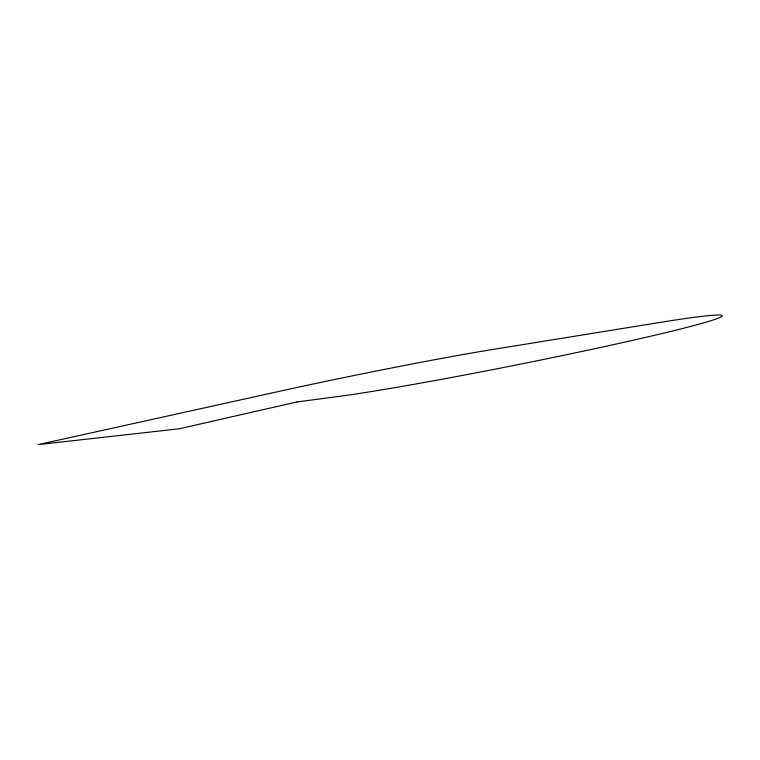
<?xml version="1.0" encoding="UTF-8"?>
<svg xmlns="http://www.w3.org/2000/svg" width="760" height="760" viewBox="0 0 760 760"><rect width="100%" height="100%" fill="white"/><g stroke="black" fill="none" stroke-linecap="round" stroke-linejoin="round"><path stroke-width="1.14" d="M297.179 401.907L179.36 428.773L38 444.628L277.609 391.713A173.784 5.462 -11.5 0 1 490.485 349.847L657.846 322.781A211.48 7.961 -11.3 0 1 643.558 337.877A211.48 7.961 -11.3 0 1 335.711 396.834L297.179 401.907"/></g></svg>
